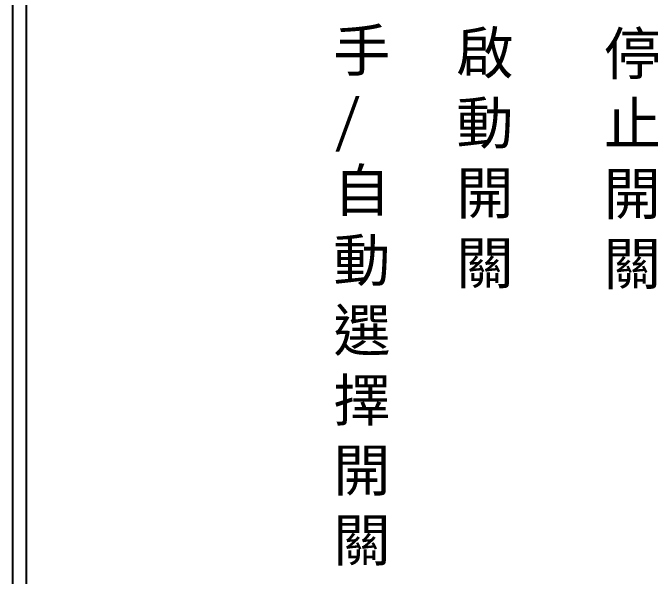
# Model space of a CAD drawing. Extents: x 275 to 562, y 265 to 469.
# Drawn here: x 274.9 to 334.9, y 308.6 to 361 of the extents above; entities that cross this region are included whole.
import ezdxf

# ---------------------------------------------------------------- set-up
doc = ezdxf.new("R2010")
doc.units = 0
doc.layers.add('圖框層', color=7, linetype='CONTINUOUS')
doc.layers.add('標尺寸層', color=3, linetype='CONTINUOUS')
doc.styles.add('CNS', font='romanc.shx', dxfattribs={"bigfont": 'chineset.shx'})

msp = doc.modelspace()

# ---------------------------------------------------------------- linework, layer by layer
at = {"layer": '圖框層', "color": 7}
for p, q in [((274.898, 264.945), (274.898, 468.914)), ((276.148, 266.195), (276.148, 467.665))]:
    msp.add_line(p, q, dxfattribs=at)

# ---------------------------------------------------------------- texts
at = {"layer": '標尺寸層', "color": 7, "char_height": 3.9, "style": 'CNS'}
for s, insert, width, attachment_point in [('{\\fDFKai-SB|b0|i0|c136|p65;手\\P/\\P自動選擇開關}', (304.698, 359.418), 4.96081, 1), ('{\\fDFKai-SB|b0|i0|c136|p65;啟動開關}', (316.142, 359.179), 4.96081, 1), ('{\\fDFKai-SB|b0|i0|c136|p65;停止\\P開關}', (332.507, 347.197), 6.57065, 5)]:
    msp.add_mtext(s, dxfattribs=dict(at, insert=insert, width=width, attachment_point=attachment_point))

doc.saveas('drawing.dxf')
